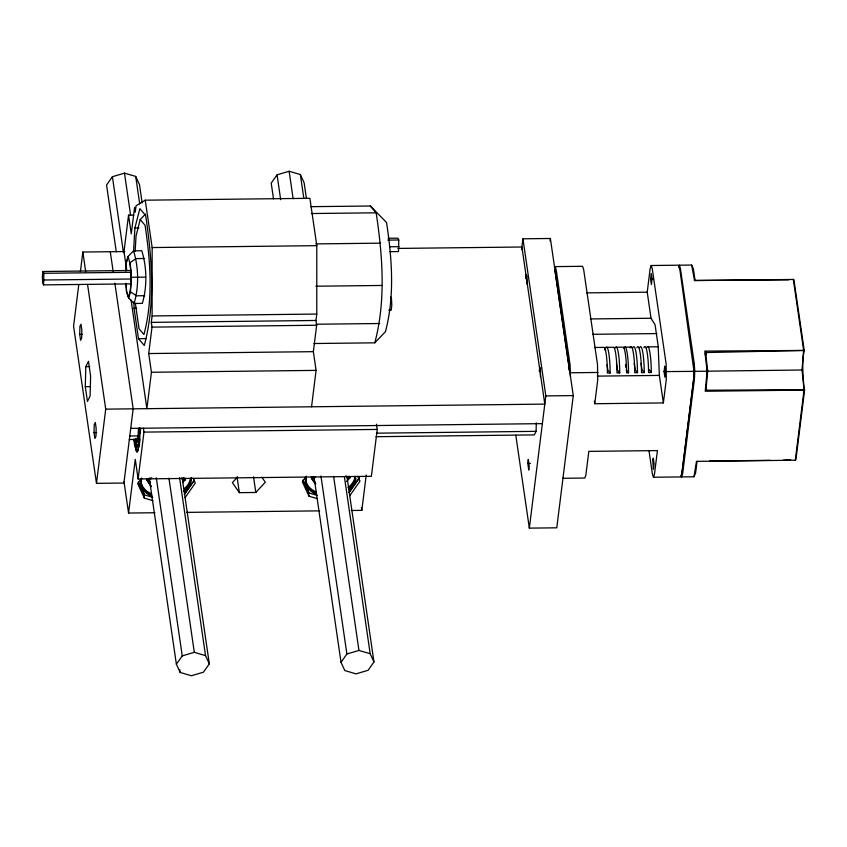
<?xml version="1.0" encoding="UTF-8"?>
<svg xmlns="http://www.w3.org/2000/svg" width="847" height="847" viewBox="0 0 847 847"><rect width="100%" height="100%" fill="white"/><g stroke="black" fill="none" stroke-linecap="round" stroke-linejoin="round"><path stroke-width="1.27" d="M131.063 300.007L146.891 408.667L151.433 372.267L148.712 353.548L152.005 327.122L151.306 322.368L152.111 315.952L152.153 247.557L145.25 200.188L309.896 198.304L316.799 245.662L316.767 314.057L315.963 320.484L316.651 325.237L313.358 351.664L316.09 370.383L311.548 406.782M79.734 334.396L79.936 326.381L80.994 324.253L81.852 330.139L81.651 338.165L80.592 340.293L79.734 334.396L82.35 334.364M85.293 386.687L85.801 366.635L88.459 361.32L90.608 376.047L90.1 396.089L87.442 401.414L85.293 386.687L90.523 386.624M94.038 432.584L94.25 424.569L95.309 422.441L96.166 428.328L95.965 436.353L94.896 438.481L94.038 432.584L96.653 432.563M138.432 428.72L138.241 436.3L136.409 439.995L138.739 435.898M139.374 442.092L136.367 441.605L138.41 437.476L138.643 428.455M136.102 438.873L136.907 442.134L139.024 437.857L139.268 428.021M139.459 428.031L139.099 442.187L136.198 448.01L134.938 439.318M139.819 432.997L139.946 427.979M376.004 436.703L534.33 434.892L536.098 431.345L536.31 422.844M125.811 271.019L126.203 262.475L128.119 256.44L133.54 250.839L141.777 250.744C146.955 267.419 147.24 286.593 142.349 303.364L134.122 303.459L128.575 297.985L126.521 291.855L125.949 283.258M128.575 297.985L130.491 291.94L131.158 277.297L130.173 262.559L136.145 258.589L144.382 258.494M140.2 428.635L139.469 444.739L137.045 452.393L134.44 444.633L134.112 439.667M570.423 376.682L570.073 364.93L556.225 269.875L555.124 266.614L582.567 266.297L583.668 269.568L597.516 364.612L597.686 380.282L594.763 403.723L663.37 402.928L666.293 379.498L666.123 363.829L652.264 268.785L651.174 265.513L678.616 265.196L679.707 268.467L693.989 371.357L693.661 378.694L681.867 473.219L680.914 476.236L681.602 476.925L693.947 476.787L695.588 473.06L696.986 461.827L697.737 461.34M650.57 279.044L651.258 273.517L652.074 279.076L651.385 284.603L650.57 279.044L653.175 279.012M664.059 371.621L664.747 366.095L665.562 371.653L664.874 377.18L664.059 371.621L694.085 371.357L693.735 379.181L681.941 473.706L680.914 476.935L653.471 477.242L652.381 473.981L648.961 450.54M804.227 350.446L704.81 351.092L707.118 371.208L705.244 391.24L804.036 390.107C803.485 377.815 801.378 363.427 804.227 350.446L793.946 279.944L793.194 279.457M803.951 350.446L705.572 352.553L707.711 371.198L705.985 389.768L706.61 390.245L804.375 389.62M133.54 251.591L134.906 227.959L139.861 208.637L145.642 215.445C152.058 258.229 155.552 303.279 144.276 345.47L138.485 338.662L134.059 308.319L133.847 301.712M135.16 251.146L136.06 235.815L140.21 219.585L145.515 214.047M313.951 343.522L374.787 342.823C386.063 300.632 382.579 255.582 376.163 212.798L370.372 206.001L310.849 206.679M139.829 439.17L137.945 450.953M140.189 432.933L140.634 428.466M131.211 270.479L42.953 271.495L42.35 276.366L42.668 283.067L43.589 284.878L130.523 283.883M43.589 284.878L43.885 273.295L42.953 271.495M78.771 284.581L73.583 326.243L96.473 483.351L123.916 483.044L133.17 408.826L114.853 283.142M80.401 271.559L82.837 252.035L124.795 251.548M133.805 215.096L128.543 215.159L124.001 251.559L126.669 269.886M96.473 483.351L105.727 409.143L87.601 284.761M154.916 512.742L128.564 513.049L135.266 459.339L138.125 478.978L371.378 476.31L377.233 429.429L376.46 424.199M138.125 478.978L143.969 432.108L143.397 428.18M351.272 510.497L361.817 510.37L366.232 475.008M388.117 238.282L397.868 238.176L398.799 239.987L398.503 251.559L389.969 251.654M521.583 249.611L522.938 238.801L550.37 238.483L573.271 395.591L556.775 527.819L529.333 528.126L515.791 435.178M525.765 278.663L526.252 274.756L526.993 276.207L526.919 284.158M550.052 241.109L550.37 238.483M527.776 463.309L528.263 459.392L529.248 466.199L528.761 470.106L527.776 463.309L530.391 463.425M539.253 371.24L539.74 367.333L540.481 368.784L540.407 376.735M529.333 528.126L545.828 395.909L522.938 238.801M663.37 402.928L659.358 375.412L658.172 346.074L655.059 324.772L651.025 318.25L647.224 292.173L650.147 268.732L651.174 265.513M705.286 354.872L705.572 352.553M705.752 355.539L706.186 352.056M803.612 350.944L802.014 370.001L804.025 389.133M693.947 476.787L696.499 461.35L795.291 460.217L804.036 390.107M804.65 389.609L795.905 459.72L795.291 460.217M126.267 262.972L128.119 257.128M134.122 303.459C139.003 286.678 138.728 267.514 133.54 250.839M653.471 477.242L654.498 474.024L657.42 450.583L588.813 451.377L585.891 474.807L584.864 478.036L562.652 478.29M681.602 476.925L682.629 473.706L694.413 379.181L694.773 371.346L694.244 363.511L680.395 268.457L679.305 265.196L691.65 265.047L693.375 268.795L695.016 280.092L695.779 280.569M136.198 448.01L139.596 441.785M783.274 460.186L790.611 459.614M194.355 480.09L184.371 494.362L194.122 480.725M359.012 478.206L349.028 492.478L359.499 477.803M142.158 202.994L139.49 184.667L135.7 176.43L124.477 173.137L112.407 176.705L106.553 185.038L116.283 251.813M306.423 198.494L304.137 182.783L300.346 174.546L289.134 171.253L277.064 174.81L271.209 183.153L273.496 198.865M185.08 497.623L195.329 483.034L193.127 478.227M176.377 664.217L182.243 655.885L194.312 652.317L205.525 655.61L209.315 663.847L203.46 672.19L191.39 675.747L180.167 672.454L176.377 664.217L149.485 479.614M349.737 495.739L359.986 481.138L357.773 476.342M341.034 662.333L346.889 653.99L358.959 650.432L370.181 653.725L373.961 661.962L368.106 670.295L356.036 673.863L344.824 670.57L341.034 662.333L314.131 477.729M148.521 478.407L146.827 480.238L151.232 486.623M150.999 485.797L147.431 480.63L150.11 477.729M182.698 482.557L185.239 479.804L185.017 478.227M313.168 476.522L311.474 478.354L315.148 483.679M315.645 483.912L312.077 478.746L313.866 476.808M346.497 481.583L349.896 477.909L349.663 476.342M150.512 482.684L149.072 480.609L151.751 477.719M237.562 477.02L232.385 482.599L239.352 492.658L255.805 492.467L265.312 482.229L261.829 477.2M315.508 476.797L313.729 478.724L314.216 478.322M374.787 342.823L385.417 331.749C394.882 296.312 391.949 258.462 386.56 222.528L370.372 206.001M678.627 265.894L679.305 265.196M349.896 477.909L349.398 478.311L347.979 476.247M145.25 200.188L136.06 205.779L135.255 212.205L134.567 207.451L131.264 233.867L128.543 215.159M788.652 279.828L694.371 280.421M691.65 265.047L694.529 280.59L793.607 279.457M802.607 369.991L693.989 371.357M145.62 277.128L131.158 277.297M707.118 371.208L707.711 371.198M311.357 213.539L376.163 212.798M134.906 227.959L138.866 227.907M387.82 240.114L398.799 239.987M315.783 243.904L380.578 243.153M152.153 247.557L316.799 245.662M389.355 246.784L399.106 246.678M397.889 248.425L521.911 247.006L544.801 404.114L105.727 409.143M43.885 273.295L130.819 272.3M44.203 279.997L131.137 279.002M315.825 286.222L381.944 285.46M144.784 295.709L136.547 295.804L130.491 291.94M586.537 292.871L647.224 292.173M134.059 308.319L136.695 308.287M388.752 310.171L391.198 310.15L391.801 305.259L391.483 298.578L390.562 296.768M152.111 315.952L316.767 314.057M151.306 322.368L315.963 320.484M590.338 318.948L651.025 318.25M316.249 324.232L379.731 323.512M152.005 327.122L316.651 325.237M138.485 338.662L146.383 338.567M592.572 334.311L656.944 333.57M648.241 346.878L658.214 346.762M594.573 347.492L604.324 347.376A24.934 3.367 89.3 0 1 607.405 373.029L610.147 372.998A24.934 3.367 89.3 0 0 608.315 350.753A24.934 3.367 89.3 0 0 604.906 350.023M607.077 347.344L613.916 347.27A24.934 3.367 89.3 0 1 616.997 372.924L619.739 372.892A24.934 3.367 89.3 0 0 615.07 348.032M616.669 347.238L623.498 347.154A24.934 3.367 89.3 0 1 626.579 372.807L628.548 372.786A24.934 3.367 89.3 0 0 623.879 347.937M625.467 347.132L631.671 347.069M148.712 353.548L313.358 351.664M85.801 366.635L89.718 366.592M151.433 372.267L316.09 370.383M570.592 372.775L598.035 372.458M632.825 347.831A24.934 3.367 89.3 0 1 637.495 372.68L634.742 372.712A24.934 3.367 89.3 0 0 630.073 347.863M639.58 347.757A24.934 3.367 89.3 0 1 644.249 372.606L641.507 372.638A24.934 3.367 89.3 0 0 636.838 347.789M646.642 347.672A24.934 3.367 89.3 0 1 651.311 372.532L648.569 372.553A24.934 3.367 89.3 0 0 643.9 347.704M597.347 376.121L659.358 375.412M545.828 395.909L573.271 395.591M130.734 428.36L542.366 423.638M143.969 432.108L377.233 429.429M129.739 436.004L138.972 435.898M376.46 433.177L536.098 431.345M129.295 439.529L137.203 439.445M709.691 461.033L770.241 460.345M186.552 512.382L319.647 510.857M302.961 480.852L308.922 492.933L303.014 480.027M138.315 482.748L144.265 494.817L138.357 481.911M316.143 494.214A25.484 17.776 -8.3 0 1 305.989 476.522L302.358 481.805L308.986 496.204L317.572 498.735M151.486 496.098A25.484 17.776 -8.3 0 1 141.333 478.407L137.701 483.69L144.339 498.089L152.926 500.619M308.446 492.827L317.371 495.431M143.789 494.712L152.714 497.316M312.077 478.746L311.251 476.787M138.41 437.476L139.024 437.857M182.497 479.836L183.1 480.217L181.671 478.142M147.431 480.63L146.595 478.671M140.21 219.585L145.07 225.302C150.459 261.236 153.392 299.076 143.926 334.523L139.056 328.805L135.34 303.311M649.014 369.599L651.311 372.532M644.249 372.606L641.952 369.673L640.978 363.321M637.495 372.68L635.186 369.758L634.212 363.405M626.24 369.853L628.548 372.786M619.739 372.892L617.442 369.959L616.468 363.607M610.147 372.998L607.85 370.065L607.066 364.983M314.205 481.043L315.677 483.182M147.336 479.73L149.548 482.938M346.317 476.258L347.757 478.333L345.756 475.94M183.778 477.676L185.239 479.804L184.752 480.196L183.323 478.132M678.966 266.911L679.654 268.954M128.119 256.44C131.888 269.473 132.418 284.232 128.575 297.286L126.574 291.357L126.055 283.576M135.859 439.508L136.367 441.605M136.134 450.964L134.027 439.074M625.467 364.771L625.859 367.312M793.321 279.457L803.602 349.959M705.922 385.586L706.61 390.245M594.393 401.213L594.763 403.723M554.849 269.897L568.697 364.941M361.436 507.755L361.817 510.37M347.069 477.359L373.961 661.962M300.346 174.546L303.787 198.113M344.422 476.977L370.181 653.725M289.134 171.253L293.136 198.749M333.591 476.3L358.959 650.432M277.064 174.81L280.685 199.691M320.939 475.94L346.889 653.99M308.075 490.318L308.986 496.204M253.518 476.755L255.805 492.467M237.065 476.946L239.352 492.658M182.221 477.93L209.315 663.847M135.7 176.43L139.702 203.926M179.575 477.56L205.525 655.61M124.477 173.137L130.586 215.032M168.934 478.184L194.312 652.317M112.407 176.705L123.471 252.639M156.293 477.824L182.243 655.885M179.786 669.829L180.167 672.454M110.279 251.718L113.138 271.358M143.387 491.546L144.339 498.089M135.531 438.99L136.769 447.47M123.98 481.625L128.564 513.049M82.837 252.035L85.695 271.675M134.525 441.033L134.991 444.633L134.737 440.885M693.566 363.511L694.085 371.357M568.792 366.253L569.046 370.171M706.822 369.472L706.991 373.146M191.39 477.507A25.484 17.776 -8.3 0 1 184.392 491.419M190.734 479.741A24.934 17.385 -8.3 0 1 183.63 491.038M151.751 495.368A24.934 17.385 -8.3 0 1 141.82 478.057M190.501 478.163A24.934 17.385 -8.3 0 1 184.339 488.687M151.56 493.812A24.934 17.385 -8.3 0 1 141.11 478.735M355.984 478.237A25.484 17.776 -8.3 0 1 349.049 489.534M355.38 477.856A24.934 17.385 -8.3 0 1 349.282 488.327M316.397 493.483A24.934 17.385 -8.3 0 1 306.466 476.173M355.158 476.279A24.934 17.385 -8.3 0 1 348.001 487.618M316.206 491.927A24.934 17.385 -8.3 0 1 305.756 476.85M652.751 459.773L653.386 469.238L654.075 463.711L653.27 458.163L652.751 459.773"/></g></svg>
